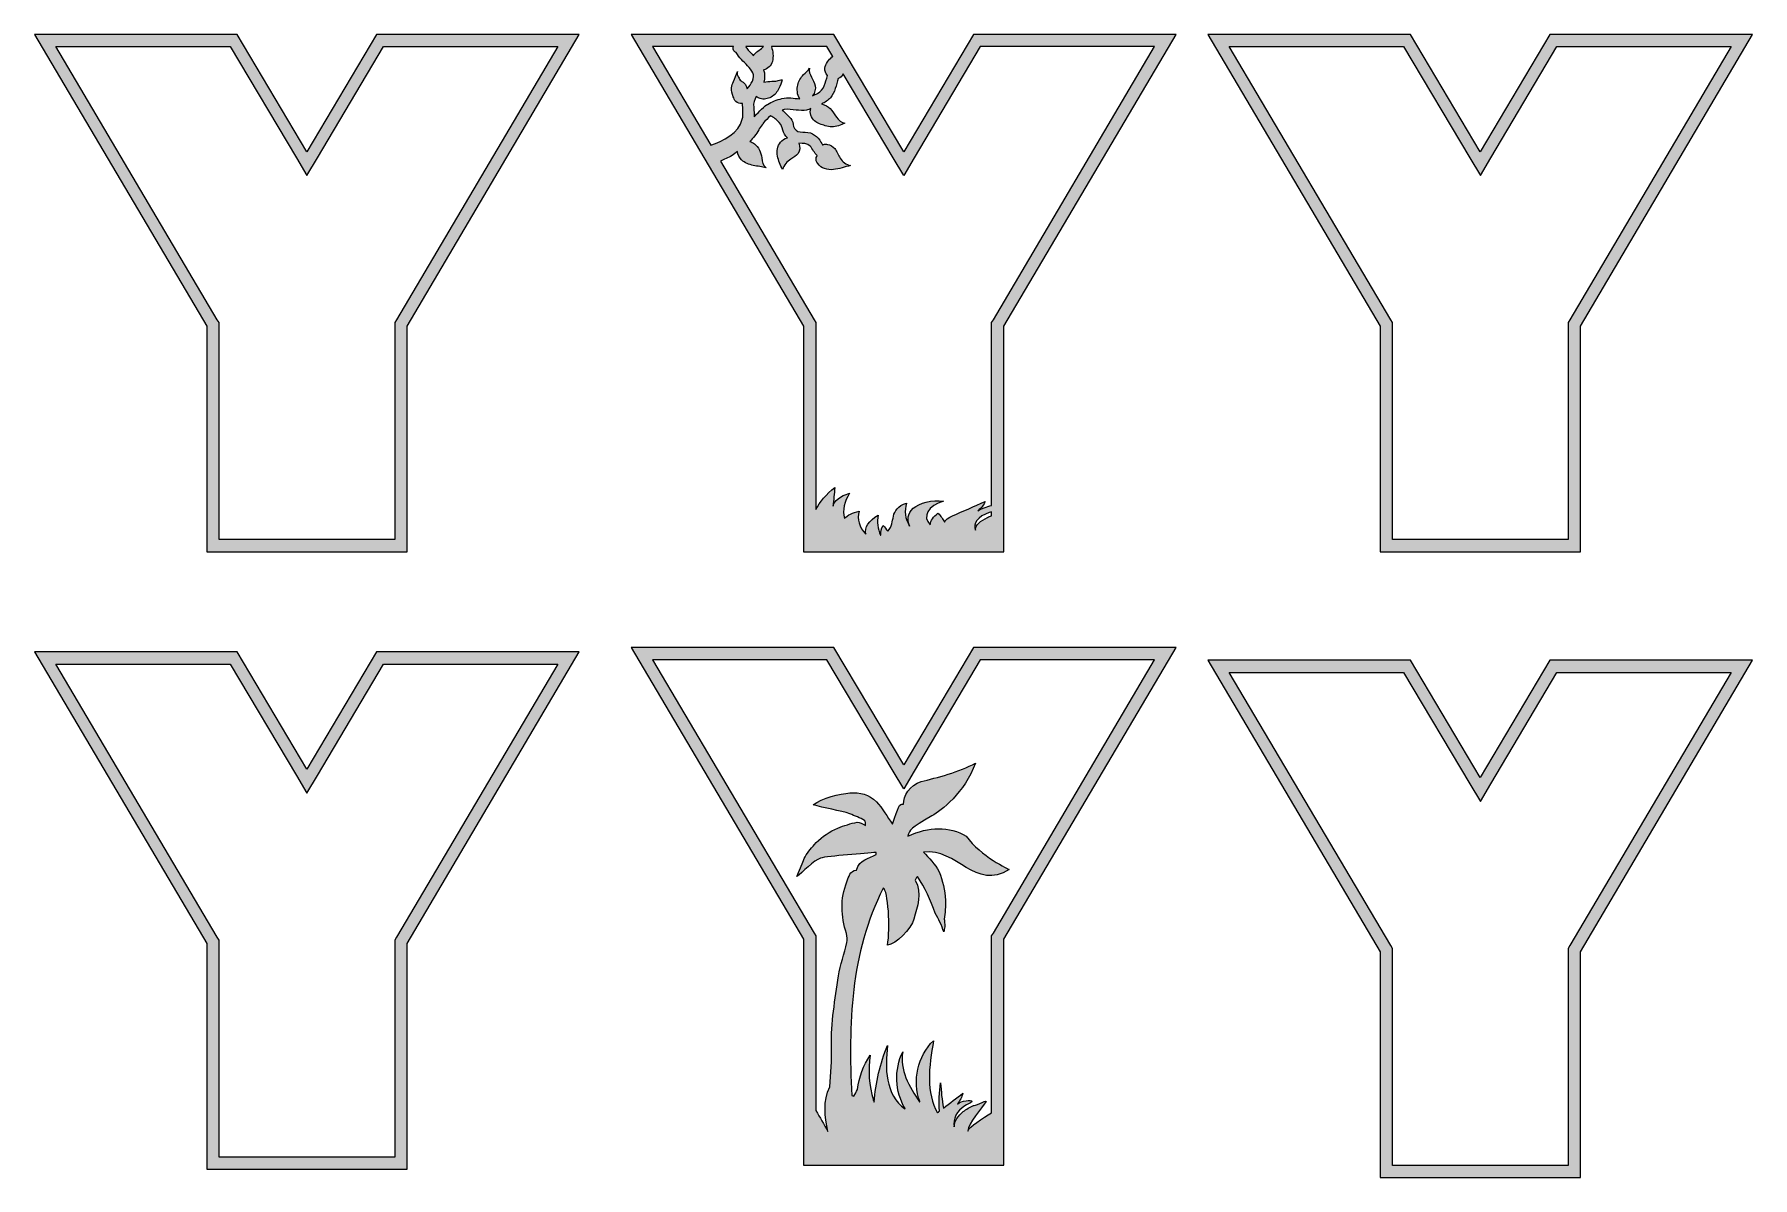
# Model space of a CAD drawing. Header units: millimetres. Extents: x 8 to 850, y -298 to -12.
# Drawn here: x 7.9 to 429.6, y -292.6 to -12 of the extents above; entities that cross this region are included whole.
import ezdxf

# ---------------------------------------------------------------- set-up
doc = ezdxf.new("R2010")
doc.units = ezdxf.units.MM
doc.header["$MEASUREMENT"] = 0
for name, color, linetype in [('Layer 10', 7, 'Continuous'), ('Layer 11', 7, 'Continuous'), ('Layer 12', 7, 'Continuous'), ('Layer 4', 7, 'Continuous'), ('Layer 5', 7, 'Continuous'), ('Layer 6', 7, 'Continuous')]:
    doc.layers.add(name, color=color, linetype=linetype)

# ---------------------------------------------------------------- blocks, each defined once
blk = doc.blocks.new('block 3')
at = {"layer": 'Layer 4'}
h = blk.add_hatch(color=2, dxfattribs=at)
h.dxf.hatch_style = 2
h.paths.add_polyline_path([(429.6, -165.55), (379.86, -165.55), (362.77, -194.35), (345.61, -165.55), (295.88, -165.55), (338.2, -237.12), (338.2, -292.55), (387.35, -292.55), (387.35, -237.12)])
h.paths.add_polyline_path([(424.34, -168.55), (384.77, -235.6), (384.35, -236.3), (384.35, -237.12), (384.35, -289.55), (341.2, -289.55), (341.2, -237.12), (341.2, -236.3), (340.78, -235.6), (301.14, -168.55), (343.91, -168.55), (360.2, -195.88), (362.78, -200.22), (365.35, -195.88), (381.57, -168.55)])
at = {"layer": 'Layer 4', "lineweight": 0}
for points in [[(429.6, -165.55), (379.86, -165.55), (362.77, -194.35), (345.61, -165.55), (295.88, -165.55), (338.2, -237.12), (338.2, -292.55), (387.35, -292.55), (387.35, -237.12), (429.6, -165.55), (429.6, -165.55)], [(424.34, -168.55), (384.77, -235.6), (384.35, -236.3), (384.35, -237.12), (384.35, -289.55), (341.2, -289.55), (341.2, -237.12), (341.2, -236.3), (340.78, -235.6), (301.14, -168.55), (343.91, -168.55), (360.2, -195.88), (362.78, -200.22), (365.35, -195.88), (381.57, -168.55), (424.34, -168.55)]]:
    blk.add_lwpolyline(points, dxfattribs=at)
blk = doc.blocks.new('block 4')
at = {"layer": 'Layer 6'}
h = blk.add_hatch(color=2, dxfattribs=at)
h.dxf.hatch_style = 2
h.paths.add_polyline_path([(141.63, -163.51), (91.9, -163.51), (74.81, -192.3), (57.65, -163.51), (7.91, -163.51), (50.23, -235.08), (50.23, -290.51), (99.39, -290.51), (99.39, -235.08)])
h.paths.add_polyline_path([(136.38, -166.51), (96.8, -233.55), (96.39, -234.26), (96.39, -235.08), (96.39, -287.51), (53.23, -287.51), (53.23, -235.08), (53.23, -234.26), (52.81, -233.55), (13.17, -166.51), (55.94, -166.51), (72.23, -193.84), (74.81, -198.17), (77.39, -193.83), (93.6, -166.51)])
at = {"layer": 'Layer 6', "lineweight": 0}
for points in [[(141.63, -163.51), (91.9, -163.51), (74.81, -192.3), (57.65, -163.51), (7.91, -163.51), (50.23, -235.08), (50.23, -290.51), (99.39, -290.51), (99.39, -235.08), (141.63, -163.51), (141.63, -163.51)], [(136.38, -166.51), (96.8, -233.55), (96.39, -234.26), (96.39, -235.08), (96.39, -287.51), (53.23, -287.51), (53.23, -235.08), (53.23, -234.26), (52.81, -233.55), (13.17, -166.51), (55.94, -166.51), (72.23, -193.84), (74.81, -198.17), (77.39, -193.83), (93.6, -166.51), (136.38, -166.51)]]:
    blk.add_lwpolyline(points, dxfattribs=at)
blk = doc.blocks.new('block 6')
at = {"layer": 'Layer 10'}
h = blk.add_hatch(color=2, dxfattribs=at)
h.dxf.hatch_style = 2
h.paths.add_polyline_path([(429.6, -11.98), (379.86, -11.98), (362.77, -40.77), (345.61, -11.98), (295.88, -11.98), (338.2, -83.55), (338.2, -138.98), (387.35, -138.98), (387.35, -83.55)])
h.paths.add_polyline_path([(424.34, -14.98), (384.77, -82.03), (384.35, -82.73), (384.35, -83.55), (384.35, -135.98), (341.2, -135.98), (341.2, -83.55), (341.2, -82.73), (340.78, -82.02), (301.14, -14.98), (343.91, -14.98), (360.2, -42.31), (362.78, -46.64), (365.35, -42.31), (381.57, -14.98)])
at = {"layer": 'Layer 10', "lineweight": 0}
for points in [[(429.6, -11.98), (379.86, -11.98), (362.77, -40.77), (345.61, -11.98), (295.88, -11.98), (338.2, -83.55), (338.2, -138.98), (387.35, -138.98), (387.35, -83.55), (429.6, -11.98), (429.6, -11.98)], [(424.34, -14.98), (384.77, -82.03), (384.35, -82.73), (384.35, -83.55), (384.35, -135.98), (341.2, -135.98), (341.2, -83.55), (341.2, -82.73), (340.78, -82.02), (301.14, -14.98), (343.91, -14.98), (360.2, -42.31), (362.78, -46.64), (365.35, -42.31), (381.57, -14.98), (424.34, -14.98)]]:
    blk.add_lwpolyline(points, dxfattribs=at)
blk = doc.blocks.new('block 7')
at = {"layer": 'Layer 12'}
h = blk.add_hatch(color=2, dxfattribs=at)
h.dxf.hatch_style = 2
h.paths.add_polyline_path([(141.63, -11.98), (91.9, -11.98), (74.81, -40.77), (57.65, -11.98), (7.91, -11.98), (50.23, -83.55), (50.23, -138.98), (99.39, -138.98), (99.39, -83.55)])
h.paths.add_polyline_path([(136.38, -14.98), (96.8, -82.03), (96.39, -82.73), (96.39, -83.55), (96.39, -135.98), (53.23, -135.98), (53.23, -83.55), (53.23, -82.73), (52.81, -82.02), (13.17, -14.98), (55.94, -14.98), (72.23, -42.31), (74.81, -46.64), (77.39, -42.31), (93.6, -14.98)])
at = {"layer": 'Layer 12', "lineweight": 0}
for points in [[(141.63, -11.98), (91.9, -11.98), (74.81, -40.77), (57.65, -11.98), (7.91, -11.98), (50.23, -83.55), (50.23, -138.98), (99.39, -138.98), (99.39, -83.55), (141.63, -11.98), (141.63, -11.98)], [(136.38, -14.98), (96.8, -82.03), (96.39, -82.73), (96.39, -83.55), (96.39, -135.98), (53.23, -135.98), (53.23, -83.55), (53.23, -82.73), (52.81, -82.02), (13.17, -14.98), (55.94, -14.98), (72.23, -42.31), (74.81, -46.64), (77.39, -42.31), (93.6, -14.98), (136.38, -14.98)]]:
    blk.add_lwpolyline(points, dxfattribs=at)

msp = doc.modelspace()

# ---------------------------------------------------------------- hatches: boundary and pattern name
at = {"layer": 'Layer 11'}
h = msp.add_hatch(color=1, dxfattribs=at)
h.dxf.hatch_style = 2
h.paths.add_polyline_path([(238.36, -11.98), (221.27, -40.77), (204.11, -11.98), (154.37, -11.98), (196.69, -83.55), (196.69, -138.98), (245.84, -138.98), (245.84, -83.55), (288.09, -11.98)])
edge = h.paths.add_edge_path()
edge.add_spline(control_points=[(203.84, -17.38), (203.78, -17.43), (203.71, -17.48), (203.65, -17.53), (202.82, -18.25), (202.08, -19.16), (201.94, -20.25), (201.85, -20.94), (202.1, -21.59), (202.54, -22.08), (202.04, -23.75), (201.77, -25.64), (200.1, -26.48), (199.72, -26.67), (199.32, -26.87), (198.91, -27.05), (199.43, -26.3), (199.7, -25.35), (199.54, -24.57), (199.38, -23.81), (198.94, -23.16), (198.59, -22.47), (198.24, -21.79), (197.96, -21.01), (198.17, -20.26), (197.82, -20.9), (197.2, -21.33), (196.69, -21.84), (195.99, -22.55), (195.48, -23.45), (195.24, -24.41), (195.03, -25.22), (195.07, -26.89), (195.73, -27.77), (194.27, -27.72), (192.82, -27.36), (191.37, -27.73), (190.15, -28.03), (188.89, -28.53), (187.81, -29.19), (187.36, -29.26), (185.48, -31.19), (184.86, -31.92), (184.75, -31.99), (184.65, -32.09), (184.55, -32.22), (184.61, -31.49), (184.53, -30.79), (184.44, -29.94), (184.32, -28.79), (184.62, -27.98), (185.08, -27.19), (185.32, -27.45), (185.67, -27.63), (186.01, -27.73), (186.92, -28), (187.93, -27.83), (188.75, -27.36), (189.57, -26.89), (190.21, -26.13), (190.62, -25.28), (190.95, -24.62), (191.24, -23.85), (191.41, -23.13), (191.05, -23.04), (190.56, -23.32), (190.18, -23.39), (189.74, -23.47), (189.3, -23.48), (188.86, -23.5), (188.21, -23.53), (187.54, -23.54), (186.92, -23.71), (187.2, -22.69), (187.19, -21.67), (186.88, -20.7), (187.9, -20.51), (188.79, -19.66), (189.04, -18.6), (189.34, -17.37), (189.17, -16.16), (188.8, -14.98), (188.8, -14.98), (202.4, -14.98), (202.4, -14.98), (202.4, -14.98), (203.84, -17.38), (203.84, -17.38)], knot_values=[0, 0, 0, 0, 1, 1, 1, 2, 2, 2, 3, 3, 3, 4, 4, 4, 5, 5, 5, 6, 6, 6, 7, 7, 7, 8, 8, 8, 9, 9, 9, 10, 10, 10, 11, 11, 11, 12, 12, 12, 13, 13, 13, 14, 14, 14, 15, 15, 15, 16, 16, 16, 17, 17, 17, 18, 18, 18, 19, 19, 19, 20, 20, 20, 21, 21, 21, 22, 22, 22, 23, 23, 23, 24, 24, 24, 25, 25, 25, 26, 26, 26, 27, 27, 27, 28, 28, 28, 29, 29, 29, 29], degree=3, periodic=1)
edge = h.paths.add_edge_path()
edge.add_spline(control_points=[(184.5, -17.01), (184.45, -17.08), (184.41, -17.15), (184.37, -17.22), (183.93, -16.76), (183.49, -16.3), (183.09, -15.82), (182.87, -15.54), (182.68, -15.26), (182.49, -14.98), (182.49, -14.98), (186.83, -14.98), (186.83, -14.98), (186.76, -15.07), (186.68, -15.15), (186.59, -15.24), (185.94, -15.88), (185.03, -16.26), (184.5, -17.01)], knot_values=[0, 0, 0, 0, 1, 1, 1, 2, 2, 2, 3, 3, 3, 4, 4, 4, 5, 5, 5, 6, 6, 6, 6], degree=3, periodic=1)
edge = h.paths.add_edge_path()
edge.add_spline(control_points=[(179.46, -14.98), (179.45, -14.99), (179.45, -15.01), (179.44, -15.02), (179.44, -15.07), (179.43, -15.12), (179.42, -15.17), (179.29, -15.87), (179.66, -16.3), (180.17, -16.46), (180.84, -17.75), (181.96, -18.6), (182.95, -19.72), (183.96, -20.86), (184.92, -21.85), (184.14, -23.46), (183.8, -24.15), (183.32, -24.74), (182.88, -25.34), (182.77, -24.98), (182.61, -24.64), (182.41, -24.32), (182.29, -24.15), (182.16, -23.98), (182, -23.85), (181.8, -23.68), (181.55, -23.57), (181.34, -23.4), (181.06, -23.16), (180.88, -22.83), (180.71, -22.51), (180.48, -22.07), (180.24, -21.54), (180.46, -21.09), (180.13, -21.91), (179.8, -22.74), (179.47, -23.56), (179.27, -24.05), (179.07, -24.55), (179.01, -25.08), (178.94, -25.83), (179.15, -26.57), (179.41, -27.27), (179.56, -27.69), (179.74, -28.12), (180.05, -28.44), (180.45, -28.85), (181.07, -29.04), (181.64, -28.93), (181.66, -28.92), (181.68, -28.92), (181.7, -28.91), (181.71, -30.2), (181.95, -31.51), (181.65, -32.82), (180.89, -36.09), (176.74, -38.28), (173.94, -39.17), (173.94, -39.17), (159.63, -14.98), (159.63, -14.98), (159.63, -14.98), (179.46, -14.98), (179.46, -14.98)], knot_values=[0, 0, 0, 0, 1, 1, 1, 2, 2, 2, 3, 3, 3, 4, 4, 4, 5, 5, 5, 6, 6, 6, 7, 7, 7, 8, 8, 8, 9, 9, 9, 10, 10, 10, 11, 11, 11, 12, 12, 12, 13, 13, 13, 14, 14, 14, 15, 15, 15, 16, 16, 16, 17, 17, 17, 18, 18, 18, 19, 19, 19, 20, 20, 20, 21, 21, 21, 21], degree=3, periodic=1)
edge = h.paths.add_edge_path()
edge.add_spline(control_points=[(242.84, -130.11), (242.5, -130.24), (242.17, -130.38), (241.85, -130.53), (240.11, -131.34), (238.8, -132.48), (238.87, -133.68), (238.09, -132.07), (239.52, -130.24), (242.27, -129.34), (242.46, -129.28), (242.65, -129.22), (242.84, -129.16), (242.84, -129.16), (242.84, -130.11), (242.84, -130.11)], knot_values=[0, 0, 0, 0, 1, 1, 1, 2, 2, 2, 3, 3, 3, 4, 4, 4, 5, 5, 5, 5], degree=3, periodic=1)
edge = h.paths.add_edge_path()
edge.add_spline(control_points=[(243.26, -82.03), (243.26, -82.03), (242.84, -82.73), (242.84, -82.73), (242.84, -82.73), (242.84, -83.55), (242.84, -83.55), (242.84, -83.55), (242.84, -127.59), (242.84, -127.59), (241.57, -127.89), (240.41, -128.33), (239.49, -128.87), (240.35, -128.19), (240.95, -127.41), (241.25, -126.61), (238.57, -127.8), (235.89, -128.98), (233.21, -130.16), (232.32, -130.56), (231.37, -131.11), (231.27, -131.66), (230.91, -130.92), (230.38, -130.19), (229.67, -129.51), (228.55, -130.34), (227.88, -131.33), (227.75, -132.34), (225.72, -130.36), (227.25, -127.66), (231.01, -126.54), (228.18, -126.11), (225.05, -126.99), (223.59, -128.29), (222.13, -129.59), (222.09, -131.19), (222.68, -132.66), (221.6, -130.84), (221.35, -128.89), (221.95, -127.02), (219.83, -127.65), (219.01, -128.99), (218.73, -130.23), (218.44, -131.47), (218.47, -132.77), (217.36, -133.88), (216.98, -133.42), (216.6, -132.95), (216.22, -132.49), (215.76, -133.25), (215.56, -134.06), (215.62, -134.85), (215.59, -134.87), (215.6, -134.87), (215.56, -134.88), (214.88, -133.28), (214.68, -131.64), (214.97, -130.01), (212.7, -131.24), (211.56, -132.99), (211.94, -134.66), (210.3, -132.91), (209.73, -130.9), (210.32, -128.98), (208.74, -129.31), (207.42, -129.96), (206.74, -130.76), (206.2, -128.7), (206.63, -126.57), (207.99, -124.61), (205.71, -125.23), (204.14, -126.46), (203.91, -127.76), (204.06, -126.22), (204.21, -124.69), (204.36, -123.15), (202.26, -124.83), (200.68, -126.68), (199.69, -128.61), (199.69, -128.61), (199.69, -83.55), (199.69, -83.55), (199.69, -83.55), (199.69, -82.73), (199.69, -82.73), (199.69, -82.73), (199.27, -82.02), (199.27, -82.02), (199.27, -82.02), (176.26, -43.1), (176.26, -43.1), (176.73, -42.9), (177.18, -42.65), (177.65, -42.47), (178.69, -42.07), (179.61, -41.43), (180.5, -40.75), (180.55, -41.51), (180.89, -42.25), (181.48, -42.81), (182.25, -43.54), (183.3, -43.93), (184.34, -44.15), (185.39, -44.38), (186.46, -44.46), (187.5, -44.7), (186.69, -44.28), (186.58, -43.2), (186.43, -42.3), (186.22, -40.98), (185.67, -39.65), (184.61, -38.83), (184.31, -38.6), (183.92, -38.4), (183.49, -38.28), (184.36, -37.43), (185.02, -36.53), (185.69, -35.38), (185.73, -35.31), (185.77, -35.24), (185.81, -35.17), (186.17, -34.75), (186.49, -34.33), (186.75, -33.9), (186.77, -33.86), (186.78, -33.83), (186.8, -33.79), (187.33, -33.14), (187.95, -32.5), (188.56, -32.01), (189.42, -32.26), (190, -32.98), (190.66, -33.64), (191.4, -34.38), (191.33, -34.53), (191.56, -35.48), (191.72, -36.13), (192.17, -36.8), (192.71, -37.36), (192.01, -37.56), (191.36, -37.97), (190.99, -38.45), (190.27, -39.39), (190.11, -40.66), (190.3, -41.83), (190.5, -42.99), (191.01, -44.08), (191.52, -45.14), (191.9, -44.1), (192.62, -43.19), (193.54, -42.57), (194.18, -42.14), (194.92, -41.83), (195.37, -41.21), (195.84, -40.56), (195.87, -39.55), (195.55, -38.71), (196.56, -38.74), (197.58, -38.63), (198.27, -39.4), (198.98, -40.19), (199.27, -41.11), (200.03, -41.71), (199.94, -41.86), (199.86, -42.01), (199.81, -42.18), (199.66, -42.7), (199.84, -43.27), (200.15, -43.71), (200.97, -44.9), (202.58, -45.29), (204.02, -45.16), (205.45, -45.04), (206.81, -44.48), (208.22, -44.16), (207.17, -43.93), (206.22, -43.27), (205.64, -42.36), (205.15, -41.6), (204.92, -40.68), (204.32, -39.99), (203.87, -39.47), (203.24, -39.11), (202.56, -38.99), (202.24, -38.93), (201.91, -38.92), (201.59, -39.01), (201.5, -39.03), (201.41, -39.07), (201.32, -39.11), (201.07, -38.71), (200.8, -38.13), (200.65, -37.94), (200.18, -37.33), (199.58, -36.76), (198.91, -36.37), (197.51, -35.57), (195.33, -36.6), (194.44, -35.05), (194.1, -34.46), (194.19, -33.69), (193.84, -33.06), (193.48, -32.41), (192.85, -31.91), (192.33, -31.4), (192.03, -31.11), (191.74, -30.82), (191.43, -30.56), (191.61, -30.51), (191.79, -30.46), (191.96, -30.43), (192.99, -30.21), (193.84, -30.49), (194.85, -30.57), (195.63, -30.62), (196.66, -30.75), (197.42, -30.58), (197.77, -30.5), (198.11, -30.36), (198.45, -30.2), (198.1, -31.23), (198.58, -32.52), (199.38, -33.2), (200.12, -33.83), (201.08, -34.15), (202.02, -34.4), (202.55, -34.55), (203.09, -34.67), (203.63, -34.68), (204.75, -34.7), (205.8, -34.24), (206.82, -33.78), (205.95, -33.68), (205.25, -33.02), (204.74, -32.31), (204.23, -31.6), (203.84, -30.81), (203.23, -30.19), (202.76, -29.71), (201.95, -29.25), (201.12, -29.05), (201.93, -28.67), (202.68, -28.21), (203.28, -27.53), (204.38, -26.26), (204.71, -24.39), (205.2, -22.81), (205.2, -22.81), (205.21, -22.81), (205.21, -22.81), (205.74, -22.62), (206.18, -22.19), (206.38, -21.66), (206.38, -21.66), (218.69, -42.31), (218.69, -42.31), (218.69, -42.31), (221.27, -46.64), (221.27, -46.64), (221.27, -46.64), (223.85, -42.31), (223.85, -42.31), (223.85, -42.31), (240.06, -14.98), (240.06, -14.98), (240.06, -14.98), (282.84, -14.98), (282.84, -14.98), (282.84, -14.98), (243.26, -82.03), (243.26, -82.03)], knot_values=[0, 0, 0, 0, 1, 1, 1, 2, 2, 2, 3, 3, 3, 4, 4, 4, 5, 5, 5, 6, 6, 6, 7, 7, 7, 8, 8, 8, 9, 9, 9, 10, 10, 10, 11, 11, 11, 12, 12, 12, 13, 13, 13, 14, 14, 14, 15, 15, 15, 16, 16, 16, 17, 17, 17, 18, 18, 18, 19, 19, 19, 20, 20, 20, 21, 21, 21, 22, 22, 22, 23, 23, 23, 24, 24, 24, 25, 25, 25, 26, 26, 26, 27, 27, 27, 28, 28, 28, 29, 29, 29, 30, 30, 30, 31, 31, 31, 32, 32, 32, 33, 33, 33, 34, 34, 34, 35, 35, 35, 36, 36, 36, 37, 37, 37, 38, 38, 38, 39, 39, 39, 40, 40, 40, 41, 41, 41, 42, 42, 42, 43, 43, 43, 44, 44, 44, 45, 45, 45, 46, 46, 46, 47, 47, 47, 48, 48, 48, 49, 49, 49, 50, 50, 50, 51, 51, 51, 52, 52, 52, 53, 53, 53, 54, 54, 54, 55, 55, 55, 56, 56, 56, 57, 57, 57, 58, 58, 58, 59, 59, 59, 60, 60, 60, 61, 61, 61, 62, 62, 62, 63, 63, 63, 64, 64, 64, 65, 65, 65, 66, 66, 66, 67, 67, 67, 68, 68, 68, 69, 69, 69, 70, 70, 70, 71, 71, 71, 72, 72, 72, 73, 73, 73, 74, 74, 74, 75, 75, 75, 76, 76, 76, 77, 77, 77, 78, 78, 78, 79, 79, 79, 80, 80, 80, 81, 81, 81, 82, 82, 82, 83, 83, 83, 84, 84, 84, 85, 85, 85, 86, 86, 86, 87, 87, 87, 88, 88, 88, 89, 89, 89, 90, 90, 90, 90], degree=3, periodic=1)
at = {"layer": 'Layer 5'}
h = msp.add_hatch(color=1, dxfattribs=at)
h.dxf.hatch_style = 2
h.paths.add_polyline_path([(238.36, -162.49), (221.27, -191.28), (204.11, -162.49), (154.37, -162.49), (196.69, -234.06), (196.69, -289.49), (245.84, -289.49), (245.84, -234.06), (288.09, -162.49)])
edge = h.paths.add_edge_path()
edge.add_spline(control_points=[(243.26, -232.53), (243.26, -232.53), (242.84, -233.24), (242.84, -233.24), (242.84, -233.24), (242.84, -234.06), (242.84, -234.06), (242.84, -234.06), (242.84, -276.63), (242.84, -276.63), (240.77, -277.95), (237.2, -280.11), (237, -281.11), (237.02, -279.3), (240.45, -275.49), (241.48, -273.85), (241.39, -273.51), (238.46, -275.15), (238.36, -274.81), (237.48, -275.26), (236.63, -275.75), (235.88, -276.35), (234.65, -277.34), (233.7, -278.69), (233.64, -280.09), (233.26, -278.23), (234.35, -276.08), (236.25, -274.97), (236.84, -274.63), (237.55, -274.27), (238.09, -273.86), (237.97, -273.43), (235.32, -273.61), (234.44, -274.49), (235.06, -273.67), (235.52, -272.76), (235.79, -271.82), (234.19, -273.05), (232.59, -274.27), (230.99, -275.49), (230.64, -273.45), (230.46, -271.37), (230.29, -269.31), (229.96, -271.61), (229.87, -273.93), (230.01, -276.25), (229.84, -276.38), (229.68, -276.53), (229.52, -276.68), (228.18, -274.2), (227.62, -271.33), (227.57, -268.51), (227.5, -265.29), (228.03, -262.1), (228.57, -258.94), (224.68, -262.7), (223.32, -268.84), (225.22, -273.9), (225.19, -273.92), (225.16, -273.93), (225.14, -273.95), (222.64, -270.24), (220.14, -266.01), (221.04, -261.67), (218.87, -266.01), (219.09, -271.46), (221.61, -275.61), (221.59, -275.62), (221.58, -275.63), (221.57, -275.64), (219.24, -274.07), (217.87, -271.36), (217.34, -268.61), (216.81, -265.81), (217.03, -262.93), (217.25, -260.09), (215.48, -264.55), (214.38, -269.27), (214, -274.06), (214, -274.06), (213.98, -274.05), (213.98, -274.05), (213.93, -273.9), (213.88, -273.74), (213.83, -273.58), (213.86, -273.59), (213.89, -273.59), (213.93, -273.6), (213.89, -273.57), (213.85, -273.55), (213.81, -273.52), (212.73, -269.97), (212.47, -266.17), (213.06, -262.5), (211.33, -264.99), (210.27, -267.92), (209.95, -270.93), (209.62, -271.48), (209.31, -272.03), (209.03, -272.59), (208.85, -272.47), (208.68, -272.4), (208.52, -272.4), (207.67, -254.94), (208.11, -237.51), (216.25, -221.48), (217.39, -221.98), (218.08, -231.4), (217.25, -235.54), (219.42, -235.25), (223.1, -231.52), (223.76, -229.1), (224.62, -225.98), (225.9, -222.92), (224.05, -219.51), (224.11, -219.41), (224.34, -219.06), (224.62, -218.63), (226.55, -221.41), (227.84, -224.5), (228.98, -227.66), (229.87, -229.1), (230.54, -230.65), (231.11, -232.23), (231.17, -231.83), (231.24, -231.42), (231.32, -231.02), (231.33, -230.43), (231.28, -229.18), (231.21, -229.14), (231.4, -227.57), (231.58, -226), (231.48, -224.46), (231.34, -222.1), (230.91, -219.6), (229.95, -217.51), (229.07, -215.58), (227.33, -214.11), (226.13, -212.64), (234.33, -211.64), (238.89, -222.24), (247.16, -216.94), (247.12, -216.9), (240.13, -213.73), (236.62, -208.74), (232.46, -206.34), (227.47, -206.31), (222.26, -208.77), (222.85, -207.1), (222.75, -206.92), (228.18, -203.78), (230.47, -202.46), (236.17, -198.2), (238.88, -190.8), (234.95, -193.02), (229.28, -194.4), (225.58, -195.36), (222.78, -196.09), (221.09, -199.14), (221.23, -200.86), (220.05, -200.76), (220.01, -201.57), (218.47, -205.78), (217.23, -204.01), (216.09, -201.93), (214.55, -200.29), (212.83, -198.46), (210.47, -197.98), (208.05, -198.14), (205.63, -198.29), (201.21, -199.43), (199.07, -201.03), (201.43, -201.9), (205.88, -202.43), (208.05, -203.27), (209.28, -203.75), (210.5, -204.27), (211.66, -204.91), (211.9, -205.04), (211.84, -205.79), (211.89, -206.12), (211.1, -205.8), (210.41, -205.22), (209.84, -205.33), (208.23, -205.65), (206.62, -206.14), (205.09, -206.77), (203.08, -207.61), (201.34, -208.87), (199.75, -210.34), (198.76, -211.46), (197.71, -212.56), (197.07, -213.82), (196.79, -214.4), (196.56, -214.99), (196.36, -215.58), (196.36, -215.58), (195, -218.63), (195, -218.63), (196.32, -217.79), (199.26, -214.6), (200.8, -214.15), (202.75, -213.58), (212.05, -213.04), (214.49, -212.74), (214.5, -212.9), (214.52, -213.07), (214.54, -213.23), (212.77, -214.3), (210.31, -214.36), (209.67, -217.07), (208.01, -217.18), (207.8, -218.75), (207.32, -219.92), (205.62, -224.13), (205.88, -228.38), (207.19, -232.65), (207.4, -233.34), (207.48, -234.18), (207.32, -234.87), (206.68, -237.61), (205.69, -240.27), (205.28, -243.04), (204.42, -248.8), (203.37, -254.53), (203.54, -260.44), (203.63, -263.71), (203.32, -266.99), (203.14, -270.26), (201.32, -273.75), (201.95, -277.63), (202.62, -281.22), (201.72, -279.48), (200.73, -277.77), (199.69, -276.09), (199.69, -276.09), (199.69, -234.06), (199.69, -234.06), (199.69, -234.06), (199.69, -233.24), (199.69, -233.24), (199.69, -233.24), (199.27, -232.53), (199.27, -232.53), (199.27, -232.53), (159.63, -165.49), (159.63, -165.49), (159.63, -165.49), (202.4, -165.49), (202.4, -165.49), (202.4, -165.49), (218.69, -192.82), (218.69, -192.82), (218.69, -192.82), (221.27, -197.15), (221.27, -197.15), (221.27, -197.15), (223.85, -192.81), (223.85, -192.81), (223.85, -192.81), (240.06, -165.49), (240.06, -165.49), (240.06, -165.49), (282.84, -165.49), (282.84, -165.49), (282.84, -165.49), (243.26, -232.53), (243.26, -232.53)], knot_values=[0, 0, 0, 0, 1, 1, 1, 2, 2, 2, 3, 3, 3, 4, 4, 4, 5, 5, 5, 6, 6, 6, 7, 7, 7, 8, 8, 8, 9, 9, 9, 10, 10, 10, 11, 11, 11, 12, 12, 12, 13, 13, 13, 14, 14, 14, 15, 15, 15, 16, 16, 16, 17, 17, 17, 18, 18, 18, 19, 19, 19, 20, 20, 20, 21, 21, 21, 22, 22, 22, 23, 23, 23, 24, 24, 24, 25, 25, 25, 26, 26, 26, 27, 27, 27, 28, 28, 28, 29, 29, 29, 30, 30, 30, 31, 31, 31, 32, 32, 32, 33, 33, 33, 34, 34, 34, 35, 35, 35, 36, 36, 36, 37, 37, 37, 38, 38, 38, 39, 39, 39, 40, 40, 40, 41, 41, 41, 42, 42, 42, 43, 43, 43, 44, 44, 44, 45, 45, 45, 46, 46, 46, 47, 47, 47, 48, 48, 48, 49, 49, 49, 50, 50, 50, 51, 51, 51, 52, 52, 52, 53, 53, 53, 54, 54, 54, 55, 55, 55, 56, 56, 56, 57, 57, 57, 58, 58, 58, 59, 59, 59, 60, 60, 60, 61, 61, 61, 62, 62, 62, 63, 63, 63, 64, 64, 64, 65, 65, 65, 66, 66, 66, 67, 67, 67, 68, 68, 68, 69, 69, 69, 70, 70, 70, 71, 71, 71, 72, 72, 72, 73, 73, 73, 74, 74, 74, 75, 75, 75, 76, 76, 76, 77, 77, 77, 78, 78, 78, 79, 79, 79, 80, 80, 80, 81, 81, 81, 82, 82, 82, 83, 83, 83, 84, 84, 84, 85, 85, 85, 86, 86, 86, 87, 87, 87, 88, 88, 88, 89, 89, 89, 89], degree=3, periodic=1)

# ---------------------------------------------------------------- linework, layer by layer
at = {"layer": 'Layer 11', "lineweight": 0}
msp.add_lwpolyline([(238.36, -11.98), (221.27, -40.77), (204.11, -11.98), (154.37, -11.98), (196.69, -83.55), (196.69, -138.98), (245.84, -138.98), (245.84, -83.55), (288.09, -11.98), (238.36, -11.98)], dxfattribs=at)
for points, knots in [([(179.46, -14.98), (179.45, -14.99), (179.45, -15.01), (179.44, -15.02), (179.44, -15.07), (179.43, -15.12), (179.42, -15.17), (179.29, -15.87), (179.66, -16.3), (180.17, -16.46), (180.84, -17.75), (181.96, -18.6), (182.95, -19.72), (183.96, -20.86), (184.92, -21.85), (184.14, -23.46), (183.8, -24.15), (183.32, -24.74), (182.88, -25.34), (182.77, -24.98), (182.61, -24.64), (182.41, -24.32), (182.29, -24.15), (182.16, -23.98), (182, -23.85), (181.8, -23.68), (181.55, -23.57), (181.34, -23.4), (181.06, -23.16), (180.88, -22.83), (180.71, -22.51), (180.48, -22.07), (180.24, -21.54), (180.46, -21.09), (180.13, -21.91), (179.8, -22.74), (179.47, -23.56), (179.27, -24.05), (179.07, -24.55), (179.01, -25.08), (178.94, -25.83), (179.15, -26.57), (179.41, -27.27), (179.56, -27.69), (179.74, -28.12), (180.05, -28.44), (180.45, -28.85), (181.07, -29.04), (181.64, -28.93), (181.66, -28.92), (181.68, -28.92), (181.7, -28.91), (181.71, -30.2), (181.95, -31.51), (181.65, -32.82), (180.89, -36.09), (176.74, -38.28), (173.94, -39.17), (173.94, -39.17), (159.63, -14.98), (159.63, -14.98), (159.63, -14.98), (179.46, -14.98), (179.46, -14.98)], [0, 0, 0, 0, 1, 1, 1, 2, 2, 2, 3, 3, 3, 4, 4, 4, 5, 5, 5, 6, 6, 6, 7, 7, 7, 8, 8, 8, 9, 9, 9, 10, 10, 10, 11, 11, 11, 12, 12, 12, 13, 13, 13, 14, 14, 14, 15, 15, 15, 16, 16, 16, 17, 17, 17, 18, 18, 18, 19, 19, 19, 20, 20, 20, 21, 21, 21, 21]), ([(243.26, -82.03), (243.26, -82.03), (242.84, -82.73), (242.84, -82.73), (242.84, -82.73), (242.84, -83.55), (242.84, -83.55), (242.84, -83.55), (242.84, -127.59), (242.84, -127.59), (241.57, -127.89), (240.41, -128.33), (239.49, -128.87), (240.35, -128.19), (240.95, -127.41), (241.25, -126.61), (238.57, -127.8), (235.89, -128.98), (233.21, -130.16), (232.32, -130.56), (231.37, -131.11), (231.27, -131.66), (230.91, -130.92), (230.38, -130.19), (229.67, -129.51), (228.55, -130.34), (227.88, -131.33), (227.75, -132.34), (225.72, -130.36), (227.25, -127.66), (231.01, -126.54), (228.18, -126.11), (225.05, -126.99), (223.59, -128.29), (222.13, -129.59), (222.09, -131.19), (222.68, -132.66), (221.6, -130.84), (221.35, -128.89), (221.95, -127.02), (219.83, -127.65), (219.01, -128.99), (218.73, -130.23), (218.44, -131.47), (218.47, -132.77), (217.36, -133.88), (216.98, -133.42), (216.6, -132.95), (216.22, -132.49), (215.76, -133.25), (215.56, -134.06), (215.62, -134.85), (215.59, -134.87), (215.6, -134.87), (215.56, -134.88), (214.88, -133.28), (214.68, -131.64), (214.97, -130.01), (212.7, -131.24), (211.56, -132.99), (211.94, -134.66), (210.3, -132.91), (209.73, -130.9), (210.32, -128.98), (208.74, -129.31), (207.42, -129.96), (206.74, -130.76), (206.2, -128.7), (206.63, -126.57), (207.99, -124.61), (205.71, -125.23), (204.14, -126.46), (203.91, -127.76), (204.06, -126.22), (204.21, -124.69), (204.36, -123.15), (202.26, -124.83), (200.68, -126.68), (199.69, -128.61), (199.69, -128.61), (199.69, -83.55), (199.69, -83.55), (199.69, -83.55), (199.69, -82.73), (199.69, -82.73), (199.69, -82.73), (199.27, -82.02), (199.27, -82.02), (199.27, -82.02), (176.26, -43.1), (176.26, -43.1), (176.73, -42.9), (177.18, -42.65), (177.65, -42.47), (178.69, -42.07), (179.61, -41.43), (180.5, -40.75), (180.55, -41.51), (180.89, -42.25), (181.48, -42.81), (182.25, -43.54), (183.3, -43.93), (184.34, -44.15), (185.39, -44.38), (186.46, -44.46), (187.5, -44.7), (186.69, -44.28), (186.58, -43.2), (186.43, -42.3), (186.22, -40.98), (185.67, -39.65), (184.61, -38.83), (184.31, -38.6), (183.92, -38.4), (183.49, -38.28), (184.36, -37.43), (185.02, -36.53), (185.69, -35.38), (185.73, -35.31), (185.77, -35.24), (185.81, -35.17), (186.17, -34.75), (186.49, -34.33), (186.75, -33.9), (186.77, -33.86), (186.78, -33.83), (186.8, -33.79), (187.33, -33.14), (187.95, -32.5), (188.56, -32.01), (189.42, -32.26), (190, -32.98), (190.66, -33.64), (191.4, -34.38), (191.33, -34.53), (191.56, -35.48), (191.72, -36.13), (192.17, -36.8), (192.71, -37.36), (192.01, -37.56), (191.36, -37.97), (190.99, -38.45), (190.27, -39.39), (190.11, -40.66), (190.3, -41.83), (190.5, -42.99), (191.01, -44.08), (191.52, -45.14), (191.9, -44.1), (192.62, -43.19), (193.54, -42.57), (194.18, -42.14), (194.92, -41.83), (195.37, -41.21), (195.84, -40.56), (195.87, -39.55), (195.55, -38.71), (196.56, -38.74), (197.58, -38.63), (198.27, -39.4), (198.98, -40.19), (199.27, -41.11), (200.03, -41.71), (199.94, -41.86), (199.86, -42.01), (199.81, -42.18), (199.66, -42.7), (199.84, -43.27), (200.15, -43.71), (200.97, -44.9), (202.58, -45.29), (204.02, -45.16), (205.45, -45.04), (206.81, -44.48), (208.22, -44.16), (207.17, -43.93), (206.22, -43.27), (205.64, -42.36), (205.15, -41.6), (204.92, -40.68), (204.32, -39.99), (203.87, -39.47), (203.24, -39.11), (202.56, -38.99), (202.24, -38.93), (201.91, -38.92), (201.59, -39.01), (201.5, -39.03), (201.41, -39.07), (201.32, -39.11), (201.07, -38.71), (200.8, -38.13), (200.65, -37.94), (200.18, -37.33), (199.58, -36.76), (198.91, -36.37), (197.51, -35.57), (195.33, -36.6), (194.44, -35.05), (194.1, -34.46), (194.19, -33.69), (193.84, -33.06), (193.48, -32.41), (192.85, -31.91), (192.33, -31.4), (192.03, -31.11), (191.74, -30.82), (191.43, -30.56), (191.61, -30.51), (191.79, -30.46), (191.96, -30.43), (192.99, -30.21), (193.84, -30.49), (194.85, -30.57), (195.63, -30.62), (196.66, -30.75), (197.42, -30.58), (197.77, -30.5), (198.11, -30.36), (198.45, -30.2), (198.1, -31.23), (198.58, -32.52), (199.38, -33.2), (200.12, -33.83), (201.08, -34.15), (202.02, -34.4), (202.55, -34.55), (203.09, -34.67), (203.63, -34.68), (204.75, -34.7), (205.8, -34.24), (206.82, -33.78), (205.95, -33.68), (205.25, -33.02), (204.74, -32.31), (204.23, -31.6), (203.84, -30.81), (203.23, -30.19), (202.76, -29.71), (201.95, -29.25), (201.12, -29.05), (201.93, -28.67), (202.68, -28.21), (203.28, -27.53), (204.38, -26.26), (204.71, -24.39), (205.2, -22.81), (205.2, -22.81), (205.21, -22.81), (205.21, -22.81), (205.74, -22.62), (206.18, -22.19), (206.38, -21.66), (206.38, -21.66), (218.69, -42.31), (218.69, -42.31), (218.69, -42.31), (221.27, -46.64), (221.27, -46.64), (221.27, -46.64), (223.85, -42.31), (223.85, -42.31), (223.85, -42.31), (240.06, -14.98), (240.06, -14.98), (240.06, -14.98), (282.84, -14.98), (282.84, -14.98), (282.84, -14.98), (243.26, -82.03), (243.26, -82.03)], [0, 0, 0, 0, 1, 1, 1, 2, 2, 2, 3, 3, 3, 4, 4, 4, 5, 5, 5, 6, 6, 6, 7, 7, 7, 8, 8, 8, 9, 9, 9, 10, 10, 10, 11, 11, 11, 12, 12, 12, 13, 13, 13, 14, 14, 14, 15, 15, 15, 16, 16, 16, 17, 17, 17, 18, 18, 18, 19, 19, 19, 20, 20, 20, 21, 21, 21, 22, 22, 22, 23, 23, 23, 24, 24, 24, 25, 25, 25, 26, 26, 26, 27, 27, 27, 28, 28, 28, 29, 29, 29, 30, 30, 30, 31, 31, 31, 32, 32, 32, 33, 33, 33, 34, 34, 34, 35, 35, 35, 36, 36, 36, 37, 37, 37, 38, 38, 38, 39, 39, 39, 40, 40, 40, 41, 41, 41, 42, 42, 42, 43, 43, 43, 44, 44, 44, 45, 45, 45, 46, 46, 46, 47, 47, 47, 48, 48, 48, 49, 49, 49, 50, 50, 50, 51, 51, 51, 52, 52, 52, 53, 53, 53, 54, 54, 54, 55, 55, 55, 56, 56, 56, 57, 57, 57, 58, 58, 58, 59, 59, 59, 60, 60, 60, 61, 61, 61, 62, 62, 62, 63, 63, 63, 64, 64, 64, 65, 65, 65, 66, 66, 66, 67, 67, 67, 68, 68, 68, 69, 69, 69, 70, 70, 70, 71, 71, 71, 72, 72, 72, 73, 73, 73, 74, 74, 74, 75, 75, 75, 76, 76, 76, 77, 77, 77, 78, 78, 78, 79, 79, 79, 80, 80, 80, 81, 81, 81, 82, 82, 82, 83, 83, 83, 84, 84, 84, 85, 85, 85, 86, 86, 86, 87, 87, 87, 88, 88, 88, 89, 89, 89, 90, 90, 90, 90]), ([(184.5, -17.01), (184.45, -17.08), (184.41, -17.15), (184.37, -17.22), (183.93, -16.76), (183.49, -16.3), (183.09, -15.82), (182.87, -15.54), (182.68, -15.26), (182.49, -14.98), (182.49, -14.98), (186.83, -14.98), (186.83, -14.98), (186.76, -15.07), (186.68, -15.15), (186.59, -15.24), (185.94, -15.88), (185.03, -16.26), (184.5, -17.01)], [0, 0, 0, 0, 1, 1, 1, 2, 2, 2, 3, 3, 3, 4, 4, 4, 5, 5, 5, 6, 6, 6, 6]), ([(203.84, -17.38), (203.78, -17.43), (203.71, -17.48), (203.65, -17.53), (202.82, -18.25), (202.08, -19.16), (201.94, -20.25), (201.85, -20.94), (202.1, -21.59), (202.54, -22.08), (202.04, -23.75), (201.77, -25.64), (200.1, -26.48), (199.72, -26.67), (199.32, -26.87), (198.91, -27.05), (199.43, -26.3), (199.7, -25.35), (199.54, -24.57), (199.38, -23.81), (198.94, -23.16), (198.59, -22.47), (198.24, -21.79), (197.96, -21.01), (198.17, -20.26), (197.82, -20.9), (197.2, -21.33), (196.69, -21.84), (195.99, -22.55), (195.48, -23.45), (195.24, -24.41), (195.03, -25.22), (195.07, -26.89), (195.73, -27.77), (194.27, -27.72), (192.82, -27.36), (191.37, -27.73), (190.15, -28.03), (188.89, -28.53), (187.81, -29.19), (187.36, -29.26), (185.48, -31.19), (184.86, -31.92), (184.75, -31.99), (184.65, -32.09), (184.55, -32.22), (184.61, -31.49), (184.53, -30.79), (184.44, -29.94), (184.32, -28.79), (184.62, -27.98), (185.08, -27.19), (185.32, -27.45), (185.67, -27.63), (186.01, -27.73), (186.92, -28), (187.93, -27.83), (188.75, -27.36), (189.57, -26.89), (190.21, -26.13), (190.62, -25.28), (190.95, -24.62), (191.24, -23.85), (191.41, -23.13), (191.05, -23.04), (190.56, -23.32), (190.18, -23.39), (189.74, -23.47), (189.3, -23.48), (188.86, -23.5), (188.21, -23.53), (187.54, -23.54), (186.92, -23.71), (187.2, -22.69), (187.19, -21.67), (186.88, -20.7), (187.9, -20.51), (188.79, -19.66), (189.04, -18.6), (189.34, -17.37), (189.17, -16.16), (188.8, -14.98), (188.8, -14.98), (202.4, -14.98), (202.4, -14.98), (202.4, -14.98), (203.84, -17.38), (203.84, -17.38)], [0, 0, 0, 0, 1, 1, 1, 2, 2, 2, 3, 3, 3, 4, 4, 4, 5, 5, 5, 6, 6, 6, 7, 7, 7, 8, 8, 8, 9, 9, 9, 10, 10, 10, 11, 11, 11, 12, 12, 12, 13, 13, 13, 14, 14, 14, 15, 15, 15, 16, 16, 16, 17, 17, 17, 18, 18, 18, 19, 19, 19, 20, 20, 20, 21, 21, 21, 22, 22, 22, 23, 23, 23, 24, 24, 24, 25, 25, 25, 26, 26, 26, 27, 27, 27, 28, 28, 28, 29, 29, 29, 29]), ([(242.84, -130.11), (242.5, -130.24), (242.17, -130.38), (241.85, -130.53), (240.11, -131.34), (238.8, -132.48), (238.87, -133.68), (238.09, -132.07), (239.52, -130.24), (242.27, -129.34), (242.46, -129.28), (242.65, -129.22), (242.84, -129.16), (242.84, -129.16), (242.84, -130.11), (242.84, -130.11)], [0, 0, 0, 0, 1, 1, 1, 2, 2, 2, 3, 3, 3, 4, 4, 4, 5, 5, 5, 5])]:
    msp.add_open_spline(points, degree=3, knots=knots, dxfattribs=at)
at = {"layer": 'Layer 5', "lineweight": 0}
msp.add_lwpolyline([(238.36, -162.49), (221.27, -191.28), (204.11, -162.49), (154.37, -162.49), (196.69, -234.06), (196.69, -289.49), (245.84, -289.49), (245.84, -234.06), (288.09, -162.49), (238.36, -162.49)], dxfattribs=at)
msp.add_open_spline([(243.26, -232.53), (243.26, -232.53), (242.84, -233.24), (242.84, -233.24), (242.84, -233.24), (242.84, -234.06), (242.84, -234.06), (242.84, -234.06), (242.84, -276.63), (242.84, -276.63), (240.77, -277.95), (237.2, -280.11), (237, -281.11), (237.02, -279.3), (240.45, -275.49), (241.48, -273.85), (241.39, -273.51), (238.46, -275.15), (238.36, -274.81), (237.48, -275.26), (236.63, -275.75), (235.88, -276.35), (234.65, -277.34), (233.7, -278.69), (233.64, -280.09), (233.26, -278.23), (234.35, -276.08), (236.25, -274.97), (236.84, -274.63), (237.55, -274.27), (238.09, -273.86), (237.97, -273.43), (235.32, -273.61), (234.44, -274.49), (235.06, -273.67), (235.52, -272.76), (235.79, -271.82), (234.19, -273.05), (232.59, -274.27), (230.99, -275.49), (230.64, -273.45), (230.46, -271.37), (230.29, -269.31), (229.96, -271.61), (229.87, -273.93), (230.01, -276.25), (229.84, -276.38), (229.68, -276.53), (229.52, -276.68), (228.18, -274.2), (227.62, -271.33), (227.57, -268.51), (227.5, -265.29), (228.03, -262.1), (228.57, -258.94), (224.68, -262.7), (223.32, -268.84), (225.22, -273.9), (225.19, -273.92), (225.16, -273.93), (225.14, -273.95), (222.64, -270.24), (220.14, -266.01), (221.04, -261.67), (218.87, -266.01), (219.09, -271.46), (221.61, -275.61), (221.59, -275.62), (221.58, -275.63), (221.57, -275.64), (219.24, -274.07), (217.87, -271.36), (217.34, -268.61), (216.81, -265.81), (217.03, -262.93), (217.25, -260.09), (215.48, -264.55), (214.38, -269.27), (214, -274.06), (214, -274.06), (213.98, -274.05), (213.98, -274.05), (213.93, -273.9), (213.88, -273.74), (213.83, -273.58), (213.86, -273.59), (213.89, -273.59), (213.93, -273.6), (213.89, -273.57), (213.85, -273.55), (213.81, -273.52), (212.73, -269.97), (212.47, -266.17), (213.06, -262.5), (211.33, -264.99), (210.27, -267.92), (209.95, -270.93), (209.62, -271.48), (209.31, -272.03), (209.03, -272.59), (208.85, -272.47), (208.68, -272.4), (208.52, -272.4), (207.67, -254.94), (208.11, -237.51), (216.25, -221.48), (217.39, -221.98), (218.08, -231.4), (217.25, -235.54), (219.42, -235.25), (223.1, -231.52), (223.76, -229.1), (224.62, -225.98), (225.9, -222.92), (224.05, -219.51), (224.11, -219.41), (224.34, -219.06), (224.62, -218.63), (226.55, -221.41), (227.84, -224.5), (228.98, -227.66), (229.87, -229.1), (230.54, -230.65), (231.11, -232.23), (231.17, -231.83), (231.24, -231.42), (231.32, -231.02), (231.33, -230.43), (231.28, -229.18), (231.21, -229.14), (231.4, -227.57), (231.58, -226), (231.48, -224.46), (231.34, -222.1), (230.91, -219.6), (229.95, -217.51), (229.07, -215.58), (227.33, -214.11), (226.13, -212.64), (234.33, -211.64), (238.89, -222.24), (247.16, -216.94), (247.12, -216.9), (240.13, -213.73), (236.62, -208.74), (232.46, -206.34), (227.47, -206.31), (222.26, -208.77), (222.85, -207.1), (222.75, -206.92), (228.18, -203.78), (230.47, -202.46), (236.17, -198.2), (238.88, -190.8), (234.95, -193.02), (229.28, -194.4), (225.58, -195.36), (222.78, -196.09), (221.09, -199.14), (221.23, -200.86), (220.05, -200.76), (220.01, -201.57), (218.47, -205.78), (217.23, -204.01), (216.09, -201.93), (214.55, -200.29), (212.83, -198.46), (210.47, -197.98), (208.05, -198.14), (205.63, -198.29), (201.21, -199.43), (199.07, -201.03), (201.43, -201.9), (205.88, -202.43), (208.05, -203.27), (209.28, -203.75), (210.5, -204.27), (211.66, -204.91), (211.9, -205.04), (211.84, -205.79), (211.89, -206.12), (211.1, -205.8), (210.41, -205.22), (209.84, -205.33), (208.23, -205.65), (206.62, -206.14), (205.09, -206.77), (203.08, -207.61), (201.34, -208.87), (199.75, -210.34), (198.76, -211.46), (197.71, -212.56), (197.07, -213.82), (196.79, -214.4), (196.56, -214.99), (196.36, -215.58), (196.36, -215.58), (195, -218.63), (195, -218.63), (196.32, -217.79), (199.26, -214.6), (200.8, -214.15), (202.75, -213.58), (212.05, -213.04), (214.49, -212.74), (214.5, -212.9), (214.52, -213.07), (214.54, -213.23), (212.77, -214.3), (210.31, -214.36), (209.67, -217.07), (208.01, -217.18), (207.8, -218.75), (207.32, -219.92), (205.62, -224.13), (205.88, -228.38), (207.19, -232.65), (207.4, -233.34), (207.48, -234.18), (207.32, -234.87), (206.68, -237.61), (205.69, -240.27), (205.28, -243.04), (204.42, -248.8), (203.37, -254.53), (203.54, -260.44), (203.63, -263.71), (203.32, -266.99), (203.14, -270.26), (201.32, -273.75), (201.95, -277.63), (202.62, -281.22), (201.72, -279.48), (200.73, -277.77), (199.69, -276.09), (199.69, -276.09), (199.69, -234.06), (199.69, -234.06), (199.69, -234.06), (199.69, -233.24), (199.69, -233.24), (199.69, -233.24), (199.27, -232.53), (199.27, -232.53), (199.27, -232.53), (159.63, -165.49), (159.63, -165.49), (159.63, -165.49), (202.4, -165.49), (202.4, -165.49), (202.4, -165.49), (218.69, -192.82), (218.69, -192.82), (218.69, -192.82), (221.27, -197.15), (221.27, -197.15), (221.27, -197.15), (223.85, -192.81), (223.85, -192.81), (223.85, -192.81), (240.06, -165.49), (240.06, -165.49), (240.06, -165.49), (282.84, -165.49), (282.84, -165.49), (282.84, -165.49), (243.26, -232.53), (243.26, -232.53)], degree=3, knots=[0, 0, 0, 0, 1, 1, 1, 2, 2, 2, 3, 3, 3, 4, 4, 4, 5, 5, 5, 6, 6, 6, 7, 7, 7, 8, 8, 8, 9, 9, 9, 10, 10, 10, 11, 11, 11, 12, 12, 12, 13, 13, 13, 14, 14, 14, 15, 15, 15, 16, 16, 16, 17, 17, 17, 18, 18, 18, 19, 19, 19, 20, 20, 20, 21, 21, 21, 22, 22, 22, 23, 23, 23, 24, 24, 24, 25, 25, 25, 26, 26, 26, 27, 27, 27, 28, 28, 28, 29, 29, 29, 30, 30, 30, 31, 31, 31, 32, 32, 32, 33, 33, 33, 34, 34, 34, 35, 35, 35, 36, 36, 36, 37, 37, 37, 38, 38, 38, 39, 39, 39, 40, 40, 40, 41, 41, 41, 42, 42, 42, 43, 43, 43, 44, 44, 44, 45, 45, 45, 46, 46, 46, 47, 47, 47, 48, 48, 48, 49, 49, 49, 50, 50, 50, 51, 51, 51, 52, 52, 52, 53, 53, 53, 54, 54, 54, 55, 55, 55, 56, 56, 56, 57, 57, 57, 58, 58, 58, 59, 59, 59, 60, 60, 60, 61, 61, 61, 62, 62, 62, 63, 63, 63, 64, 64, 64, 65, 65, 65, 66, 66, 66, 67, 67, 67, 68, 68, 68, 69, 69, 69, 70, 70, 70, 71, 71, 71, 72, 72, 72, 73, 73, 73, 74, 74, 74, 75, 75, 75, 76, 76, 76, 77, 77, 77, 78, 78, 78, 79, 79, 79, 80, 80, 80, 81, 81, 81, 82, 82, 82, 83, 83, 83, 84, 84, 84, 85, 85, 85, 86, 86, 86, 87, 87, 87, 88, 88, 88, 89, 89, 89, 89], dxfattribs=at)

# ---------------------------------------------------------------- block references
at = {"layer": 'Layer 10'}
msp.add_blockref('block 6', (0, 0), dxfattribs=at)
at = {"layer": 'Layer 12'}
msp.add_blockref('block 7', (0, 0), dxfattribs=at)
at = {"layer": 'Layer 4'}
msp.add_blockref('block 3', (0, 0), dxfattribs=at)
at = {"layer": 'Layer 6'}
msp.add_blockref('block 4', (0, 0), dxfattribs=at)

doc.saveas('drawing.dxf')
